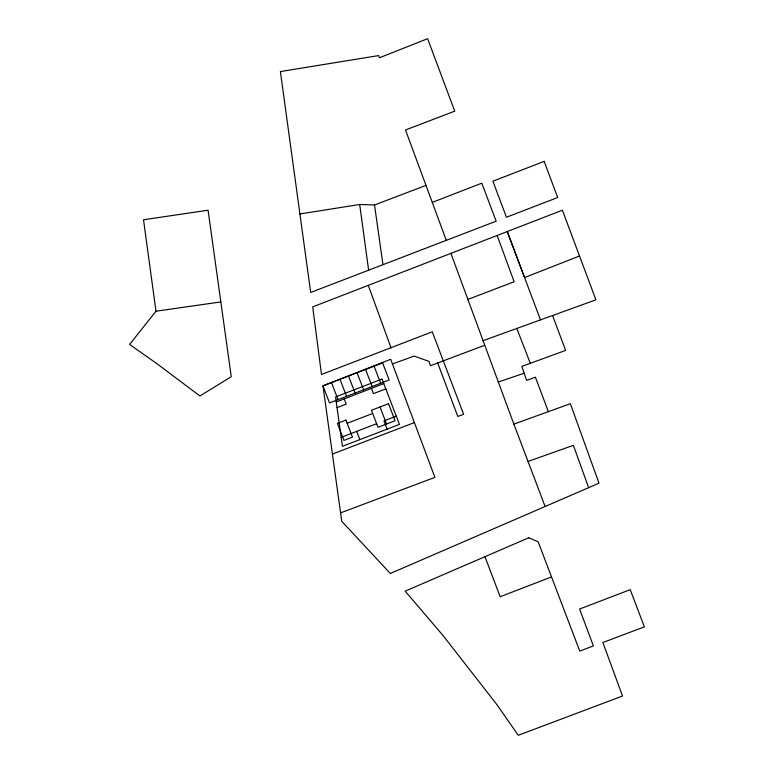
<?xml version="1.0" encoding="UTF-8"?>
<svg xmlns="http://www.w3.org/2000/svg" width="774" height="774" viewBox="0 0 774 774"><rect width="100%" height="100%" fill="white"/><g stroke="black" fill="none" stroke-linecap="round" stroke-linejoin="round"><path stroke-width="1.16" d="M155.98 311.206L129.616 344.44L156.822 363.616L199.905 395.978L231.242 376.715L208.071 210.228L143.519 219.768L155.98 311.206L220.764 301.947M340.57 512.881L434.911 477.364L390.686 359.291L322.971 385.858L341.74 521.279L390.319 573.476L598.999 483.189L570.351 403.699L513.868 424.123L450.903 253.369L562.398 210.209L595.903 299.838L482.705 340.792M579.513 256.01L524.579 277.556L507.251 231.561L540.513 319.875M450.903 253.369L312.696 306.881L321.491 374.49L432.26 331.804L463.636 414.293L457.821 416.451L437.678 362.996M432.26 202.401L481.815 183.157L496.163 221.18L310.693 292.466L280.391 71.576L378.641 55.573L379.434 57.769L427.616 38.7L454.744 111.156L405.499 129.974L446.298 240.337M336.264 401.977L383.769 383.585M551.533 576.92L500.159 596.744L484.969 556.69M337.048 407.617L346.201 404.105L344.198 398.9M385.8 388.877L373.474 393.618L371.443 388.354M347.149 423.301L372.71 413.471M341.17 437.339L376.648 423.707M396.288 416.151L383.952 420.892L387.126 429.144M332.423 454.077L414.39 422.575M467.68 299.49L514.149 281.736L497.14 235.48M299.925 213.963L359.687 204.481L374.529 204.975L425.971 185.383M484.369 345.378L430.518 365.696L428.98 361.381L414.129 356.088L392.428 363.954M552.568 315.511L565.62 350.409L521.85 366.392L526.61 380.392L535.414 377.19L548.35 411.652M528.032 461.459L573.379 445.34L588.637 487.678M498.108 382.066L524.172 373.223M516.809 328.447L530.306 363.306M374.103 366.199L380.663 383.246M365.589 369.479L372.139 386.526M379.995 406.979L386.555 424.026M357.066 372.758L363.616 389.796M348.542 376.029L355.092 393.076M340.018 379.308L346.568 396.356M356.679 431.379L359.852 439.622M331.495 382.579L338.044 399.626M513.868 424.123L545.128 506.496M368.279 285.364L391.073 347.932M374.529 204.975L382.956 264.689M359.687 204.481L368.627 270.194M528.729 537.795L405.16 591.152L442.844 635.29L497.005 704.766L518.28 735.3L622.528 696.01L602.869 642.536L644.384 626.853L630.22 589.672L579.6 609.032L593.377 645.922L579.774 651.098L538.153 541.8L528.729 537.795M544.161 161.379L492.903 181.222L506.457 217.223L557.696 197.525L544.161 161.379M382.627 362.929L322.971 385.858L329.521 402.906L389.187 379.976L382.627 362.929M382.037 379.086L335.577 396.946L342.418 446.327L399.452 424.404L382.037 379.086M345.91 420.079L337.387 423.359L343.937 440.406L352.46 437.126L345.91 420.079M388.519 403.699L371.472 410.259L378.031 427.296L395.069 420.746L388.519 403.699"/></g></svg>
